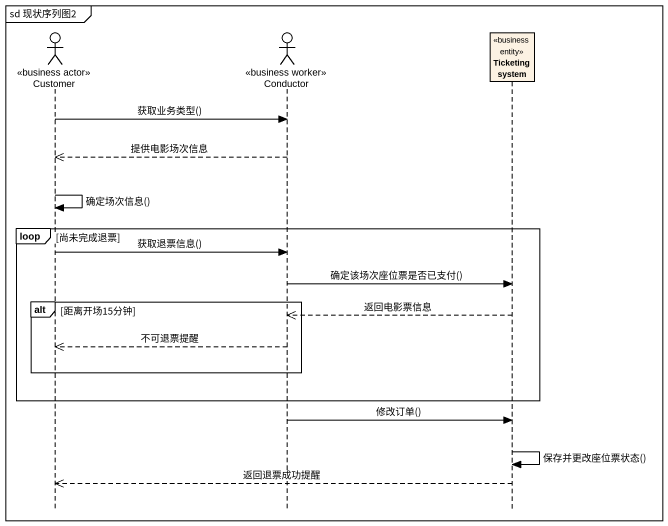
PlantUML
@startuml
mainframe sd 现状序列图2
hide footbox
actor Customer <<business actor>>
actor Conductor <<business worker>>
participant "Ticketing system" as Ticketing_system <<business entity>>

Customer -> Conductor : 获取业务类型()
Conductor -->> Customer : 提供电影场次信息
Customer -> Customer : 确定场次信息()
loop 尚未完成退票
  Customer -> Conductor : 获取退票信息()
  Conductor -> Ticketing_system : 确定该场次座位票是否已支付()
  alt 距离开场15分钟
    Ticketing_system -->> Conductor : 返回电影票信息
    Conductor -->> Customer : 不可退票提醒
  end
end
Conductor -> Ticketing_system : 修改订单()
Ticketing_system -> Ticketing_system : 保存并更改座位票状态()
Ticketing_system -->> Customer : 返回退票成功提醒
@enduml
